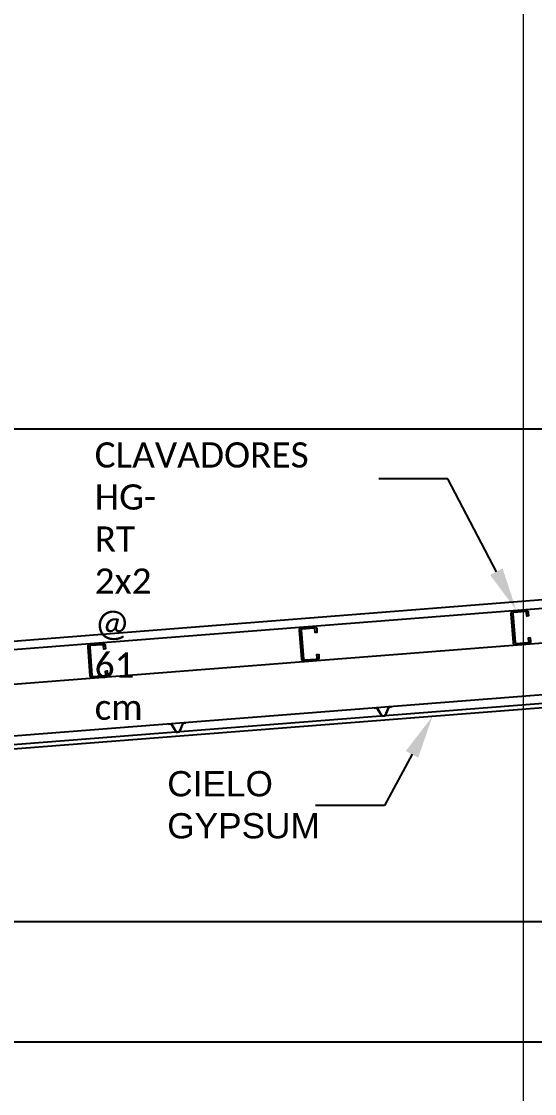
# Model space of a CAD drawing. Header units: inches. Extents: x -6 to 158, y 10 to 161.
# Drawn here: x 21.809 to 23.301, y 38.313 to 41.428 of the extents above; entities that cross this region are included whole.
import ezdxf
from ezdxf import colors
from ezdxf.entities.mleader import LeaderData, LeaderLine
from ezdxf.math import Vec2, Vec3

# ---------------------------------------------------------------- set-up
doc = ezdxf.new("R2010")
doc.units = ezdxf.units.IN
doc.header["$MEASUREMENT"] = 0
doc.linetypes.add('DASHED2', pattern=[9.525, 6.35, -3.175])
doc.linetypes.add('Grid Line', pattern=[22.225, 12.7, -3.175, 3.175, -3.175])
for name, color, linetype in [('Dim', 2, 'Continuous'), ('Emplantillado', 2, 'Continuous'), ('Paredes', 5, 'Continuous'), ('Proy', 1, 'DASHED2'), ('TEXTO', 2, 'Continuous'), ('Texturas', 1, 'Continuous')]:
    doc.layers.add(name, color=color, linetype=linetype)
doc.layers.add('S-GRID', color=1, linetype='Continuous', lineweight=9)
doc.styles.add('style1', font='micross.ttf')
doc.dimstyles.new('1-50', dxfattribs={"dimscale": 0.05, "dimtxt": 2, "dimasz": 2.5, "dimexe": 3, "dimexo": 1, "dimgap": 1, "dimtad": 0, "dimtih": 1, "dimtoh": 1, "dimzin": 1, "dimdsep": 46, "dimtxsty": 'style1', "dimcen": 2.5, "dimclrd": 124, "dimclre": 124, "dimclrt": 1, "dimadec": 0, "dimazin": 0, "dimtfac": 1, "dimtmove": 2, "dimatfit": 3, "dimfxl": 1, "dimtolj": 1, "dimtzin": 0, "dimlwd": -1, "dimlwe": -1, "dimarcsym": 0})

# ---------------------------------------------------------------- blocks, each defined once
blk = doc.blocks.new('*D582')
at = {"layer": 'Defpoints', "color": 0, "transparency": 16777216}
for p in [(25.289, 40.2431), (25.289, 39.6872), (17.6392, 39.3024)]:
    blk.add_point(p, dxfattribs=at)
at = {"layer": 'Dim', "color": 124, "transparency": 16777216}
for p, q in [((17.6392, 39.3524), (17.6392, 40.3931)), ((25.289, 39.7372), (25.289, 40.3931)), ((17.7642, 40.2431), (21.2843, 40.2431)), ((25.164, 40.2431), (21.6439, 40.2431))]:
    blk.add_line(p, q, dxfattribs=at)
for points in [[(17.7642, 40.2639), (17.7642, 40.2223), (17.6392, 40.2431)], [(25.164, 40.2639), (25.164, 40.2223), (25.289, 40.2431)]]:
    blk.add_solid(points, dxfattribs=at)
at = {"layer": 'Dim', "color": 1, "transparency": 16777216, "insert": (21.4641, 40.2431), "char_height": 0.1, "attachment_point": 5, "style": 'style1'}
blk.add_mtext('\\A1;7.65', dxfattribs=at)
blk = doc.blocks.new('A$C3A4E2C9F')
at = {"color": 2}
for p, q in [((-0.0481, 0.0009), (-0.0481, -0.0001)), ((-0.0397, 0.0009), (-0.0481, 0.0009)), ((-0.0397, 0.0009), (-0.0275, -0.0231)), ((-0.0066, 0.0009), (-0.0187, -0.0231)), ((0.0019, 0.0009), (-0.0066, 0.0009)), ((0.0019, -0.0001), (0.0019, 0.0009)), ((-0.0403, -0.0001), (-0.0481, -0.0001)), ((-0.0403, -0.0001), (-0.0281, -0.0241)), ((-0.0281, -0.0241), (-0.0231, -0.0241)), ((-0.0281, -0.0241), (-0.0181, -0.0241)), ((-0.0275, -0.0231), (-0.0187, -0.0231)), ((-0.006, -0.0001), (-0.0181, -0.0241)), ((0.0019, -0.0001), (-0.006, -0.0001))]:
    blk.add_line(p, q, dxfattribs=at)

msp = doc.modelspace()

# ---------------------------------------------------------------- linework, layer by layer
at = {"layer": 'Paredes'}
for p, q in [((25.289, 39.9005), (17.6392, 39.3024)), ((25.289, 39.8756), (17.6411, 39.2776)), ((25.289, 39.7751), (17.694, 39.1813)), ((25.439, 39.6364), (17.694, 39.0309))]:
    msp.add_line(p, q, dxfattribs=at)
at = {"layer": 'Paredes', "color": 2}
for points in [[(23.2478, 39.6206), (23.2817, 39.6232, 0.414214), (23.2845, 39.6264), (23.2837, 39.6364), (23.2887, 39.6368), (23.2895, 39.6268, -0.414214), (23.2821, 39.6182), (23.2482, 39.6156, -0.414214), (23.2395, 39.6229), (23.233, 39.7068, -0.414214), (23.2404, 39.7154), (23.2743, 39.718, -0.414214), (23.2829, 39.7107), (23.2837, 39.7007), (23.2787, 39.7003), (23.2779, 39.7103, 0.414214), (23.2747, 39.713), (23.2407, 39.7104, 0.414214), (23.238, 39.7072), (23.2445, 39.6233, 0.414214)], [(22.6326, 39.5725), (22.6665, 39.5751, 0.414214), (22.6693, 39.5783), (22.6685, 39.5883), (22.6735, 39.5887), (22.6743, 39.5787, -0.414214), (22.6669, 39.5701), (22.633, 39.5675, -0.414214), (22.6244, 39.5748), (22.6178, 39.6587, -0.414214), (22.6252, 39.6673), (22.6591, 39.6699, -0.414214), (22.6677, 39.6626), (22.6685, 39.6526), (22.6635, 39.6522), (22.6627, 39.6622, 0.414214), (22.6595, 39.665), (22.6256, 39.6623, 0.414214), (22.6228, 39.6591), (22.6294, 39.5752, 0.414214)], [(22.0174, 39.5244), (22.0514, 39.527, 0.414214), (22.0541, 39.5302), (22.0533, 39.5402), (22.0583, 39.5406), (22.0591, 39.5306, -0.414214), (22.0518, 39.522), (22.0178, 39.5194, -0.414214), (22.0092, 39.5267), (22.0027, 39.6106, -0.414214), (22.01, 39.6192), (22.0439, 39.6218, -0.414214), (22.0526, 39.6145), (22.0533, 39.6045), (22.0483, 39.6041), (22.0476, 39.6141, 0.414214), (22.0443, 39.6169), (22.0104, 39.6142, 0.414214), (22.0076, 39.611), (22.0142, 39.5271, 0.414214)]]:
    msp.add_lwpolyline(points, format="xyb", close=True, dxfattribs=at)
at = {"layer": 'Proy', "color": 253, "ltscale": 0.75}
for p, q in [((19.694, 38.8125), (39.9212, 38.8125)), ((19.694, 38.4625), (34.5983, 38.4625))]:
    msp.add_line(p, q, dxfattribs=at)
at = {"layer": 'S-GRID', "color": 253, "linetype": 'Grid Line'}
msp.add_line((23.269, 32.2625), (23.269, 42.468), dxfattribs=at)
at = {"layer": 'Texturas'}
for p, q in [((25.439, 39.6113), (19.844, 39.1739)), ((25.439, 39.5988), (19.844, 39.1613))]:
    msp.add_line(p, q, dxfattribs=at)

# ---------------------------------------------------------------- block references
at = {"layer": 'Emplantillado', "rotation": 4.470602527527727}
for p in [(22.883, 39.4356), (22.2848, 39.3889)]:
    msp.add_blockref('A$C3A4E2C9F', p, dxfattribs=at)

# ---------------------------------------------------------------- dimensions: what is measured, and where the dimension line sits
at = {"layer": 'Dim'}
dim = msp.add_linear_dim(base=(25.289, 40.2431), p1=(17.6392, 39.3024), p2=(25.289, 39.6872), dimstyle='1-50', override={"dimfxl": 1.25}, dxfattribs=at)
dim.commit()
dim.dimension.update_dxf_attribs({"geometry": '*D582', "text_midpoint": (21.4641, 40.2431)})

# ---------------------------------------------------------------- leaders
at = {"layer": 'TEXTO'}
ml = msp.add_multileader_mtext('Standard', dxfattribs=at)
ml.set_content('{\\fCalibri|b0|i0|c0|p34;\\C3;CLAVADORES HG- RT 2x2 @ 61 cm}', color=256, style='style1')
ml.set_leader_properties(color=1, linetype='ByLayer', lineweight=-1)
ml.build(insert=Vec2(0, 0))
ml.multileader.update_dxf_attribs({"text_right_attachment_type": 2, "dogleg_length": 5, "arrow_head_size": 0.125, "scale": 0.05})
ctx = ml.context
ctx.base_point, ctx.scale, ctx.char_height, ctx.arrow_head_size, ctx.landing_gap_size, ctx.plane_origin = Vec3(22.0221, 40.1615), 0.05, 0.0733, 0.125, 0, Vec3(23.7831, 40.4378)
ctx.right_attachment = 2
notes = []
notes.append((ctx, [(0, (1, 1, 0), (23.0489, 40.0993), (-1, 0), 0.201, [(0, [(23.2479, 39.718)], 0, [])])]))
ctx.mtext.insert, ctx.mtext.width, ctx.mtext.flow_direction = Vec3(22.0221, 40.205), 0.965014, 5
ml = msp.add_multileader_mtext('Standard', dxfattribs=at)
ml.set_content('CIELO \\PGYPSUM', color=256, style='style1')
ml.set_leader_properties(color=1, linetype='ByLayer', lineweight=-1)
ml.build(insert=Vec2(0, 0))
ml.multileader.update_dxf_attribs({"text_right_attachment_type": 2, "dogleg_length": 5, "arrow_head_size": 0.125, "scale": 0.05})
ctx = ml.context
ctx.base_point, ctx.scale, ctx.char_height, ctx.arrow_head_size, ctx.landing_gap_size, ctx.plane_origin = Vec3(22.2331, 39.2124), 0.05, 0.0733, 0.125, 0, Vec3(23.6933, 38.9386)
ctx.right_attachment = 2
notes.append((ctx, [(0, (1, 1, 0), (22.8649, 39.15), (-1, 0), 0.201, [(0, [(23.0041, 39.4084)], 0, [])])]))
ctx.mtext.insert, ctx.mtext.flow_direction = Vec3(22.2331, 39.2496), 5
for ctx, leaders in notes:
    for number, flags, end, landing, length, lines in leaders:
        leader = LeaderData()
        leader.index, (leader.has_last_leader_line, leader.has_dogleg_vector, leader.attachment_direction) = number, flags
        leader.last_leader_point, leader.dogleg_vector, leader.dogleg_length = Vec3(end), Vec3(landing), length
        for number, points, colour, breaks in lines:
            line = LeaderLine()
            line.index, line.vertices, line.color, line.breaks = number, Vec3.list(points), colors.encode_raw_color(colour), breaks
            leader.lines.append(line)
        ctx.leaders.append(leader)

doc.saveas('drawing.dxf')
